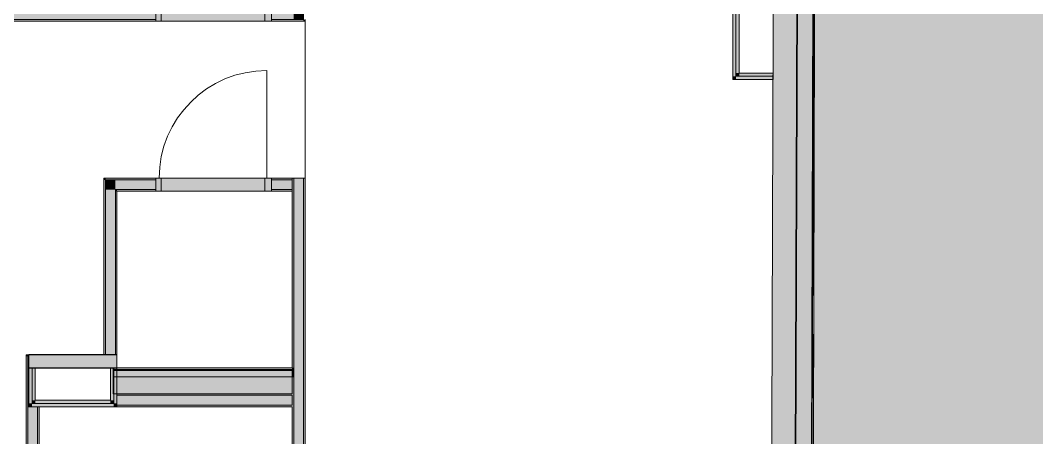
# Model space of a CAD drawing. Header units: metres. Extents: x -3 to 171, y -23 to 41.
# Drawn here: x 146.23 to 154.06, y 26.08 to 29.29 of the extents above; entities that cross this region are included whole.
import ezdxf

# ---------------------------------------------------------------- set-up
doc = ezdxf.new("R2010")
doc.units = ezdxf.units.M
doc.header["$MEASUREMENT"] = 0
doc.linetypes.add('Baufluchtlinie', pattern=[0.013, 0.008, -0.005])
for name, color, linetype in [('110 Wand Aussen', 7, 'Continuous'), ('120 Wand Innen tragend', 7, 'Continuous'), ('130 Wand Innen', 7, 'Continuous'), ('170 Schachtwände', 7, 'Continuous'), ('725 Nachbarbebauung', 7, 'Continuous'), ('815 Raumbegrenzung', 7, 'Continuous'), ('Neubau_840 Baulinien', 7, 'Continuous')]:
    doc.layers.add(name, color=color, linetype=linetype)
doc.linetypes.add('Grenze Grundstück', pattern='A,0,[2,415_260415_PP_VA_1_8 2 DG1.Shx,S=0.00031746,R=0,X=0,Y=0],-0.04,0', length=0.04)

# ---------------------------------------------------------------- blocks, each defined once
blk = doc.blocks.new('Decke_1_2', base_point=(152.3668, 35.4597))
at = {"layer": '725 Nachbarbebauung', "linetype": 'Continuous', "lineweight": 0, "true_color": 0x1f1f1f}
blk.add_hatch(color=250, dxfattribs=at).paths.add_polyline_path([(152.3668, 35.4597), (152.3372, 24.0151), (162.4416, 23.9298), (162.4453, 24.7904), (165.2425, 24.7792), (165.2384, 23.8246), (171.2737, 23.7992), (171.3553, 35.4443)])
at = {"layer": '725 Nachbarbebauung', "color": 8, "linetype": 'Continuous', "lineweight": 13, "flags": 128}
blk.add_lwpolyline([(152.3668, 35.4597), (152.3372, 24.0151), (162.4416, 23.9298), (162.4453, 24.7904), (165.2425, 24.7792), (165.2384, 23.8246), (171.2737, 23.7992), (171.3553, 35.4443)], close=True, dxfattribs=at)
blk = doc.blocks.new('Metall Zargentür Typ3 27[3]_2', base_point=(133.3792, 35.4602))
at = {"layer": '130 Wand Innen', "linetype": 'Continuous', "lineweight": 0, "true_color": 0xffffff}
for points in [[(147.2742, 27.9752), (147.3142, 27.9752), (147.3142, 28.0752), (147.2742, 28.0752)], [(148.1642, 28.0752), (148.1142, 28.0752), (148.1142, 27.9752), (148.1642, 27.9752)]]:
    blk.add_hatch(color=7, dxfattribs=at).paths.add_polyline_path(points)
at = {"layer": '130 Wand Innen', "color": 8, "linetype": 'Continuous', "lineweight": 0}
blk.add_line((148.1292, 28.0752), (148.1292, 28.9052), dxfattribs=at)
at = {"layer": '130 Wand Innen', "color": 7, "linetype": 'Baufluchtlinie', "lineweight": 13, "ltscale": 200}
for p, q in [((147.2742, 28.0752), (148.1642, 28.0752)), ((147.2742, 27.9752), (148.1642, 27.9752))]:
    blk.add_line(p, q, dxfattribs=at)
at = {"layer": '130 Wand Innen', "color": 7, "linetype": 'Continuous', "lineweight": 13}
for p, q in [((147.3142, 28.0752), (147.2742, 28.0752)), ((147.2742, 28.0752), (147.2742, 27.9752)), ((147.3142, 27.9752), (147.3142, 28.0752)), ((148.1642, 28.0752), (148.1142, 28.0752)), ((148.1142, 28.0752), (148.1142, 27.9752)), ((148.1642, 27.9752), (148.1642, 28.0752)), ((147.2742, 27.9752), (147.3142, 27.9752)), ((148.1142, 27.9752), (148.1642, 27.9752))]:
    blk.add_line(p, q, dxfattribs=at)
at = {"layer": '130 Wand Innen', "color": 7, "linetype": 'Continuous', "lineweight": 18}
for p, q in [((147.2742, 28.0627), (147.2742, 28.0752)), ((147.2742, 28.0627), (147.2742, 28.0752)), ((147.2742, 27.9877), (147.2742, 28.0627)), ((147.2742, 27.9877), (147.2742, 28.0627)), ((148.1642, 28.0627), (148.1642, 28.0752)), ((148.1642, 28.0627), (148.1642, 28.0752)), ((148.1642, 27.9877), (148.1642, 28.0627)), ((148.1642, 27.9877), (148.1642, 28.0627)), ((147.2742, 27.9752), (147.2742, 27.9877)), ((147.2742, 27.9752), (147.2742, 27.9877)), ((148.1642, 27.9752), (148.1642, 27.9877)), ((148.1642, 27.9752), (148.1642, 27.9877))]:
    blk.add_line(p, q, dxfattribs=at)
at = {"layer": '130 Wand Innen', "color": 8, "linetype": 'Continuous', "lineweight": 0}
blk.add_arc((148.1292, 28.0752), 0.83, 90, 180, dxfattribs=at)
blk = doc.blocks.new('Wand_19_2', base_point=(146.8742, 28.0752))
at = {"layer": '130 Wand Innen', "linetype": 'Continuous', "lineweight": 0, "true_color": 0x000000}
for points in [[(146.8742, 28.0627), (146.8867, 28.0627), (146.8742, 28.0752)], [(146.8867, 28.0752), (146.8742, 28.0752), (146.8867, 28.0627)], [(146.8867, 28.0752), (146.8867, 28.0627), (147.2742, 28.0627), (147.2742, 28.0752)], [(146.9617, 27.9877), (146.8867, 28.0627), (146.8867, 27.9877)], [(146.9617, 28.0627), (146.8867, 28.0627), (146.9617, 27.9877)], [(146.9617, 27.9877), (147.2742, 27.9877), (147.2742, 28.0627), (146.9617, 28.0627)], [(148.1642, 28.0752), (148.1642, 28.0627), (148.3242, 28.0627), (148.3242, 28.0752)], [(148.1642, 27.9877), (148.3242, 27.9877), (148.3242, 28.0627), (148.1642, 28.0627)], [(146.9742, 27.9752), (146.9617, 27.9877), (146.9617, 27.9752)], [(146.9742, 27.9877), (146.9617, 27.9877), (146.9742, 27.9752)], [(147.2742, 27.9877), (146.9742, 27.9877), (146.9742, 27.9752), (147.2742, 27.9752)], [(148.3242, 27.9877), (148.1642, 27.9877), (148.1642, 27.9752), (148.3242, 27.9752)]]:
    blk.add_hatch(color=18, dxfattribs=at).paths.add_polyline_path(points)
at = {"layer": '130 Wand Innen', "linetype": 'Continuous', "lineweight": 13, "true_color": 0xe8e2dc}
blk.add_hatch(color=254, dxfattribs=at).paths.add_polyline_path([(148.1642, 27.9752), (148.1642, 28.0752), (147.2742, 28.0752), (147.2742, 27.9752)])
at = {"layer": '130 Wand Innen', "color": 7, "linetype": 'Continuous', "lineweight": 18}
for p, q in [((146.8867, 28.0627), (146.8867, 27.9877)), ((146.9617, 28.0627), (146.8867, 28.0627)), ((147.2742, 28.0627), (146.9617, 28.0627)), ((147.2742, 28.0627), (147.2742, 28.0752)), ((147.2742, 27.9877), (147.2742, 28.0627)), ((148.1642, 28.0627), (148.1642, 28.0752)), ((148.3242, 28.0627), (148.1642, 28.0627)), ((148.1642, 27.9877), (148.1642, 28.0627)), ((146.9617, 27.9877), (146.9617, 27.9752)), ((146.9617, 27.9877), (147.2742, 27.9877)), ((147.2742, 27.9752), (147.2742, 27.9877)), ((148.1642, 27.9877), (148.3242, 27.9877)), ((148.1642, 27.9752), (148.1642, 27.9877))]:
    blk.add_line(p, q, dxfattribs=at)
at = {"layer": '130 Wand Innen', "color": 7, "linetype": 'Continuous', "lineweight": 18, "flags": 128}
for points in [[(146.8742, 28.0752), (146.8742, 28.0627)], [(147.2742, 28.0752), (146.8742, 28.0752)], [(148.3242, 28.0752), (148.1642, 28.0752)], [(148.3242, 28.0752), (148.3242, 28.0627)], [(148.3242, 28.0627), (148.3242, 27.9877)], [(146.9742, 27.9752), (147.2742, 27.9752)], [(148.1642, 27.9752), (148.3242, 27.9752)], [(148.3242, 27.9877), (148.3242, 27.9752)]]:
    blk.add_lwpolyline(points, dxfattribs=at)
at = {"layer": '130 Wand Innen', "color": 7, "linetype": 'Continuous', "lineweight": 13}
blk.add_blockref('Metall Zargentür Typ3 27[3]_2', (133.3792, 35.4602), dxfattribs=at)
blk = doc.blocks.new('Wand_23_2', base_point=(146.9442, 26.6152))
at = {"layer": '130 Wand Innen', "linetype": 'Continuous', "lineweight": 0, "true_color": 0x000000}
for points in [[(148.3242, 26.6152), (146.9442, 26.6152), (146.9442, 26.6027), (148.3242, 26.6027)], [(148.3242, 26.5952), (146.9442, 26.5952), (146.9442, 26.5452), (148.3242, 26.5452)], [(148.3242, 26.6152), (148.3242, 26.6027), (148.3367, 26.6027), (148.3367, 26.6152)], [(148.3242, 26.5952), (148.3242, 26.5452), (148.3367, 26.5452), (148.3367, 26.5952)]]:
    blk.add_hatch(color=18, dxfattribs=at).paths.add_polyline_path(points)
at = {"layer": '130 Wand Innen', "linetype": 'Continuous', "lineweight": 0, "true_color": 0xffffff}
for points in [[(148.3242, 26.6027), (146.9442, 26.6027), (146.9442, 26.5952), (148.3242, 26.5952)], [(148.3242, 26.6027), (148.3242, 26.5952), (148.3367, 26.5952), (148.3367, 26.6027)], [(148.3242, 26.5452), (146.9442, 26.5452), (146.9442, 26.4152), (148.3242, 26.4152)]]:
    blk.add_hatch(color=7, dxfattribs=at).paths.add_polyline_path(points)
at = {"layer": '130 Wand Innen', "color": 7, "linetype": 'Continuous', "lineweight": 18}
for p, q in [((148.3242, 26.6027), (146.9442, 26.6027)), ((148.3242, 26.5952), (146.9442, 26.5952)), ((148.3242, 26.6027), (148.3367, 26.6027)), ((148.3242, 26.5952), (148.3367, 26.5952)), ((148.3367, 26.6027), (148.3367, 26.6152)), ((148.3367, 26.5952), (148.3367, 26.6027)), ((148.3367, 26.5452), (148.3367, 26.5952)), ((148.3242, 26.5452), (146.9442, 26.5452)), ((148.3242, 26.5452), (148.3367, 26.5452))]:
    blk.add_line(p, q, dxfattribs=at)
at = {"layer": '130 Wand Innen', "color": 7, "linetype": 'Continuous', "lineweight": 18, "flags": 128}
for points in [[(148.3242, 26.6152), (146.9442, 26.6152)], [(146.9442, 26.6152), (146.9442, 26.6027)], [(146.9442, 26.6027), (146.9442, 26.5952)], [(146.9442, 26.5952), (146.9442, 26.5452)], [(148.3242, 26.6027), (148.3242, 26.5952)], [(148.3242, 26.5952), (148.3242, 26.5452)], [(146.9442, 26.5452), (146.9442, 26.4152)], [(148.3242, 26.5452), (148.3242, 26.4152)], [(146.9442, 26.4152), (148.3242, 26.4152)]]:
    blk.add_lwpolyline(points, dxfattribs=at)
blk = doc.blocks.new('Wand_80_2', base_point=(151.7209, 30.2652))
at = {"layer": '170 Schachtwände', "linetype": 'Continuous', "lineweight": 0, "true_color": 0x000000}
for points in [[(151.7209, 30.2402), (151.7209, 28.8602), (151.7459, 28.8602), (151.7459, 30.2402)], [(151.7709, 28.8852), (151.7709, 30.2152), (151.7459, 30.2152), (151.7459, 28.8852)], [(151.7459, 28.8602), (151.7209, 28.8352), (151.7459, 28.8352)], [(151.7459, 28.8602), (151.7209, 28.8602), (151.7209, 28.8352)], [(151.7709, 28.8852), (151.7459, 28.8602), (151.7709, 28.8602)], [(151.7459, 28.8852), (151.7459, 28.8602), (151.7709, 28.8852)]]:
    blk.add_hatch(color=18, dxfattribs=at).paths.add_polyline_path(points)
at = {"layer": '170 Schachtwände', "color": 7, "linetype": 'Continuous', "lineweight": 18}
for p, q in [((151.7459, 30.2402), (151.7459, 30.2152)), ((151.7459, 30.2152), (151.7459, 28.8852)), ((151.7459, 28.8852), (151.7459, 28.8602))]:
    blk.add_line(p, q, dxfattribs=at)
at = {"layer": '170 Schachtwände', "color": 7, "linetype": 'Continuous', "lineweight": 18, "flags": 128}
for points in [[(151.7209, 30.2402), (151.7209, 28.8352)], [(151.7709, 29.4152), (151.7709, 30.2152)], [(151.7709, 28.8852), (151.7709, 29.3652)], [(151.7209, 28.8352), (151.7459, 28.8352)]]:
    blk.add_lwpolyline(points, dxfattribs=at)
blk = doc.blocks.new('Wand_82_2', base_point=(152.3423, 28.8852))
at = {"layer": '170 Schachtwände', "linetype": 'Continuous', "lineweight": 0, "true_color": 0x000000}
for points in [[(151.7459, 28.8352), (152.0321, 28.8352), (152.0322, 28.8602), (151.7459, 28.8602)], [(151.7709, 28.8602), (152.0322, 28.8602), (152.0323, 28.8852), (151.7709, 28.8852)]]:
    blk.add_hatch(color=18, dxfattribs=at).paths.add_polyline_path(points)
at = {"layer": '170 Schachtwände', "color": 7, "linetype": 'Continuous', "lineweight": 18}
blk.add_line((152.0322, 28.8602), (151.7459, 28.8602), dxfattribs=at)
at = {"layer": '170 Schachtwände', "color": 7, "linetype": 'Continuous', "lineweight": 18, "flags": 128}
for points in [[(151.7459, 28.8352), (152.0321, 28.8352)], [(152.0323, 28.8852), (151.7709, 28.8852)], [(152.0322, 28.8602), (152.0321, 28.8352)], [(152.0323, 28.8852), (152.0322, 28.8602)]]:
    blk.add_lwpolyline(points, dxfattribs=at)
blk = doc.blocks.new('Wand_85_2', base_point=(146.9242, 26.3652))
at = {"layer": '170 Schachtwände', "linetype": 'Continuous', "lineweight": 0, "true_color": 0x000000}
for points in [[(146.9242, 26.6152), (146.9242, 26.3652), (146.9492, 26.3652), (146.9492, 26.6152)], [(146.9492, 26.6152), (146.9492, 26.3402), (146.9742, 26.3402), (146.9742, 26.6152)], [(146.9242, 26.3402), (146.9492, 26.3402), (146.9242, 26.3652)], [(146.9242, 26.3652), (146.9492, 26.3402), (146.9492, 26.3652)], [(146.9492, 26.3152), (146.9742, 26.3152), (146.9492, 26.3402)], [(146.9492, 26.3402), (146.9742, 26.3152), (146.9742, 26.3402)]]:
    blk.add_hatch(color=18, dxfattribs=at).paths.add_polyline_path(points)
at = {"layer": '170 Schachtwände', "color": 7, "linetype": 'Continuous', "lineweight": 25}
for p, q in [((146.9492, 26.7152), (146.9242, 26.7152)), ((146.9742, 26.7152), (146.9492, 26.7152)), ((146.9242, 26.6152), (146.9492, 26.6152)), ((146.9492, 26.6152), (146.9742, 26.6152))]:
    blk.add_line(p, q, dxfattribs=at)
at = {"layer": '170 Schachtwände', "color": 7, "linetype": 'Continuous', "lineweight": 18}
for p, q in [((146.9492, 26.3652), (146.9492, 26.6152)), ((146.9492, 26.3402), (146.9492, 26.3652))]:
    blk.add_line(p, q, dxfattribs=at)
at = {"layer": '170 Schachtwände', "color": 7, "linetype": 'Continuous', "lineweight": 18, "flags": 128}
for points in [[(146.9492, 26.7152), (146.9242, 26.7152)], [(146.9742, 26.7152), (146.9492, 26.7152)], [(146.9742, 26.3152), (146.9742, 26.7152)], [(146.9242, 26.6152), (146.9242, 26.3652)], [(146.9742, 26.3152), (146.9492, 26.3152)]]:
    blk.add_lwpolyline(points, dxfattribs=at)
blk = doc.blocks.new('Wand_86_2', base_point=(146.9242, 26.3652))
at = {"layer": '170 Schachtwände', "linetype": 'Continuous', "lineweight": 0, "true_color": 0x000000}
for points in [[(146.2942, 26.3402), (146.2942, 26.3152), (146.3192, 26.3402)], [(146.3192, 26.3402), (146.2942, 26.3152), (146.3192, 26.3152)], [(146.3192, 26.3652), (146.3192, 26.3402), (146.3442, 26.3652)], [(146.3442, 26.3652), (146.3192, 26.3402), (146.3442, 26.3402)], [(146.9492, 26.3402), (146.3192, 26.3402), (146.3192, 26.3152), (146.9492, 26.3152)], [(146.9242, 26.3652), (146.3442, 26.3652), (146.3442, 26.3402), (146.9242, 26.3402)]]:
    blk.add_hatch(color=18, dxfattribs=at).paths.add_polyline_path(points)
at = {"layer": '170 Schachtwände', "color": 7, "linetype": 'Continuous', "lineweight": 18}
for p, q in [((146.3192, 26.3402), (146.3442, 26.3402)), ((146.3442, 26.3402), (146.9242, 26.3402)), ((146.9242, 26.3402), (146.9492, 26.3402))]:
    blk.add_line(p, q, dxfattribs=at)
at = {"layer": '170 Schachtwände', "color": 7, "linetype": 'Continuous', "lineweight": 18, "flags": 128}
for points in [[(146.2942, 26.3152), (146.2942, 26.3402)], [(146.9242, 26.3652), (146.3442, 26.3652)], [(146.2942, 26.3152), (146.9492, 26.3152)]]:
    blk.add_lwpolyline(points, dxfattribs=at)
blk = doc.blocks.new('Wand_87_2', base_point=(146.3442, 26.6152))
at = {"layer": '170 Schachtwände', "linetype": 'Continuous', "lineweight": 0, "true_color": 0x000000}
for points in [[(146.3192, 26.3402), (146.3192, 26.6152), (146.2942, 26.6152), (146.2942, 26.3402)], [(146.3442, 26.3652), (146.3442, 26.6152), (146.3192, 26.6152), (146.3192, 26.3652)]]:
    blk.add_hatch(color=18, dxfattribs=at).paths.add_polyline_path(points)
at = {"layer": '170 Schachtwände', "color": 7, "linetype": 'Continuous', "lineweight": 18}
for p, q in [((146.3192, 26.6152), (146.3192, 26.3652)), ((146.3192, 26.3652), (146.3192, 26.3402))]:
    blk.add_line(p, q, dxfattribs=at)
at = {"layer": '170 Schachtwände', "color": 7, "linetype": 'Continuous', "lineweight": 18, "flags": 128}
for points in [[(146.2942, 26.6152), (146.2942, 26.3402)], [(146.2942, 26.6152), (146.3192, 26.6152)], [(146.3192, 26.6152), (146.3442, 26.6152)], [(146.3442, 26.3652), (146.3442, 26.6152)]]:
    blk.add_lwpolyline(points, dxfattribs=at)
blk = doc.blocks.new('Wand_88_2', base_point=(146.8742, 28.0752))
at = {"layer": '130 Wand Innen', "linetype": 'Continuous', "lineweight": 0, "true_color": 0x000000}
for points in [[(146.8742, 26.7152), (146.8867, 26.7152), (146.8867, 28.0627), (146.8742, 28.0627)], [(146.8867, 27.9877), (146.8867, 26.7152), (146.9617, 26.7152), (146.9617, 27.9877)], [(146.9617, 27.9752), (146.9617, 26.7152), (146.9742, 26.7152), (146.9742, 27.9752)]]:
    blk.add_hatch(color=18, dxfattribs=at).paths.add_polyline_path(points)
at = {"layer": '130 Wand Innen', "color": 7, "linetype": 'Continuous', "lineweight": 18}
for p, q in [((146.8867, 28.0627), (146.8867, 27.9877)), ((146.8867, 27.9877), (146.8867, 26.7152)), ((146.9617, 27.9877), (146.9617, 27.9752)), ((146.9617, 26.7152), (146.9617, 27.9752))]:
    blk.add_line(p, q, dxfattribs=at)
at = {"layer": '130 Wand Innen', "color": 7, "linetype": 'Continuous', "lineweight": 18, "flags": 128}
for points in [[(146.8742, 28.0627), (146.8742, 26.7152)], [(146.9742, 26.7152), (146.9742, 27.9752)], [(146.8742, 26.7152), (146.8867, 26.7152)], [(146.8867, 26.7152), (146.9617, 26.7152)], [(146.9617, 26.7152), (146.9742, 26.7152)]]:
    blk.add_lwpolyline(points, dxfattribs=at)
blk = doc.blocks.new('Metall Zargentür Typ3 27[12]_2', base_point=(133.3792, 35.4602))
at = {"layer": '130 Wand Innen', "linetype": 'Continuous', "lineweight": 0, "true_color": 0xffffff}
for points in [[(146.3742, 25.6524), (146.2742, 25.6524), (146.2742, 25.6124), (146.3742, 25.6124)], [(146.2742, 24.7624), (146.3742, 24.7624), (146.3742, 24.8124), (146.2742, 24.8124)]]:
    blk.add_hatch(color=7, dxfattribs=at).paths.add_polyline_path(points)
at = {"layer": '130 Wand Innen', "color": 7, "linetype": 'Baufluchtlinie', "lineweight": 13, "ltscale": 200}
for p, q in [((146.2742, 25.6524), (146.2742, 24.7624)), ((146.3742, 25.6524), (146.3742, 24.7624))]:
    blk.add_line(p, q, dxfattribs=at)
at = {"layer": '130 Wand Innen', "color": 7, "linetype": 'Continuous', "lineweight": 13}
for p, q in [((146.2742, 25.6124), (146.2742, 25.6524)), ((146.2742, 25.6524), (146.3742, 25.6524)), ((146.3742, 25.6524), (146.3742, 25.6124)), ((146.3742, 25.6124), (146.2742, 25.6124)), ((146.2742, 24.7624), (146.2742, 24.8124)), ((146.2742, 24.8124), (146.3742, 24.8124)), ((146.3742, 24.7624), (146.2742, 24.7624)), ((146.3742, 24.8124), (146.3742, 24.7624))]:
    blk.add_line(p, q, dxfattribs=at)
at = {"layer": '130 Wand Innen', "color": 7, "linetype": 'Continuous', "lineweight": 18}
for p, q in [((146.2742, 25.6524), (146.2867, 25.6524)), ((146.2742, 25.6524), (146.2867, 25.6524)), ((146.2867, 25.6524), (146.3617, 25.6524)), ((146.2867, 25.6524), (146.3617, 25.6524)), ((146.3617, 25.6524), (146.3742, 25.6524)), ((146.3617, 25.6524), (146.3742, 25.6524)), ((146.2742, 24.7624), (146.2867, 24.7624)), ((146.2742, 24.7624), (146.2867, 24.7624)), ((146.2867, 24.7624), (146.3617, 24.7624)), ((146.2867, 24.7624), (146.3617, 24.7624)), ((146.3617, 24.7624), (146.3742, 24.7624)), ((146.3617, 24.7624), (146.3742, 24.7624))]:
    blk.add_line(p, q, dxfattribs=at)
at = {"layer": '130 Wand Innen', "color": 8, "linetype": 'Continuous', "lineweight": 0}
blk.add_line((146.2742, 24.7974), (145.4442, 24.7974), dxfattribs=at)
blk.add_arc((146.2742, 24.7974), 0.83, 90, 180, dxfattribs=at)
blk = doc.blocks.new('Wand_91_2', base_point=(146.2742, 26.3152))
at = {"layer": '130 Wand Innen', "linetype": 'Continuous', "lineweight": 0, "true_color": 0x000000}
for points in [[(146.2742, 26.3152), (146.2742, 25.6524), (146.2867, 25.6524), (146.2867, 26.3152)], [(146.3617, 26.3152), (146.2867, 26.3152), (146.2867, 25.6524), (146.3617, 25.6524)], [(146.3617, 26.3152), (146.3617, 25.6524), (146.3742, 25.6524), (146.3742, 26.3152)], [(146.2742, 24.6152), (146.2867, 24.6152), (146.2867, 24.7624), (146.2742, 24.7624)], [(146.2867, 24.7624), (146.2867, 24.6152), (146.3617, 24.6152), (146.3617, 24.7624)], [(146.3617, 24.6152), (146.3742, 24.6152), (146.3742, 24.7624), (146.3617, 24.7624)]]:
    blk.add_hatch(color=18, dxfattribs=at).paths.add_polyline_path(points)
at = {"layer": '130 Wand Innen', "linetype": 'Continuous', "lineweight": 13, "true_color": 0xe8e2dc}
blk.add_hatch(color=254, dxfattribs=at).paths.add_polyline_path([(146.2742, 24.7624), (146.3742, 24.7624), (146.3742, 25.6524), (146.2742, 25.6524)])
at = {"layer": '130 Wand Innen', "color": 7, "linetype": 'Continuous', "lineweight": 18}
for p, q in [((146.2867, 26.3152), (146.2867, 25.6524)), ((146.3617, 25.6524), (146.3617, 26.3152)), ((146.2742, 25.6524), (146.2867, 25.6524)), ((146.2867, 25.6524), (146.3617, 25.6524)), ((146.3617, 25.6524), (146.3742, 25.6524)), ((146.2742, 24.7624), (146.2867, 24.7624)), ((146.2867, 24.7624), (146.2867, 24.6152)), ((146.2867, 24.7624), (146.3617, 24.7624)), ((146.3617, 24.6152), (146.3617, 24.7624)), ((146.3617, 24.7624), (146.3742, 24.7624))]:
    blk.add_line(p, q, dxfattribs=at)
at = {"layer": '130 Wand Innen', "color": 7, "linetype": 'Continuous', "lineweight": 18, "flags": 128}
for points in [[(146.2742, 26.3152), (146.2742, 25.6524)], [(146.3742, 26.3152), (146.2867, 26.3152)], [(146.3742, 25.6524), (146.3742, 26.3152)], [(146.2742, 24.7624), (146.2742, 24.6152)], [(146.3742, 24.6152), (146.3742, 24.7624)], [(146.2742, 24.6152), (146.3742, 24.6152)]]:
    blk.add_lwpolyline(points, dxfattribs=at)
at = {"layer": '130 Wand Innen', "color": 7, "linetype": 'Continuous', "lineweight": 13}
blk.add_blockref('Metall Zargentür Typ3 27[12]_2', (133.3792, 35.4602), dxfattribs=at)
blk = doc.blocks.new('Wand_92_2', base_point=(146.9742, 26.3152))
at = {"layer": '130 Wand Innen', "linetype": 'Continuous', "lineweight": 0, "true_color": 0x000000}
for points in [[(148.3242, 26.4152), (146.9742, 26.4152), (146.9742, 26.4027), (148.3242, 26.4027)], [(146.9742, 26.3277), (148.3242, 26.3277), (148.3242, 26.4027), (146.9742, 26.4027)], [(146.9742, 26.3152), (148.3242, 26.3152), (148.3242, 26.3277), (146.9742, 26.3277)]]:
    blk.add_hatch(color=18, dxfattribs=at).paths.add_polyline_path(points)
at = {"layer": '130 Wand Innen', "color": 7, "linetype": 'Continuous', "lineweight": 18}
for p, q in [((148.3242, 26.4027), (146.9742, 26.4027)), ((146.9742, 26.3277), (148.3242, 26.3277))]:
    blk.add_line(p, q, dxfattribs=at)
at = {"layer": '130 Wand Innen', "color": 7, "linetype": 'Continuous', "lineweight": 18, "flags": 128}
for points in [[(148.3242, 26.4152), (146.9742, 26.4152)], [(146.9742, 26.4152), (146.9742, 26.3152)], [(148.3242, 26.3277), (148.3242, 26.4027)], [(146.9742, 26.3152), (148.3242, 26.3152)]]:
    blk.add_lwpolyline(points, dxfattribs=at)
blk = doc.blocks.new('Wand_93_2', base_point=(146.2942, 26.6152))
at = {"layer": '120 Wand Innen tragend', "linetype": 'Continuous', "lineweight": 0, "true_color": 0x000000}
for points in [[(146.2942, 26.6152), (146.9242, 26.6152), (146.9242, 26.7152), (146.2942, 26.7152)], [(146.9242, 26.7152), (146.9242, 26.6152), (146.9492, 26.6152), (146.9492, 26.7152)], [(146.9492, 26.7152), (146.9492, 26.6152), (146.9742, 26.6152), (146.9742, 26.7152)]]:
    blk.add_hatch(color=18, dxfattribs=at).paths.add_polyline_path(points)
at = {"layer": '120 Wand Innen tragend', "color": 7, "linetype": 'Continuous', "lineweight": 25, "flags": 128}
for points in [[(146.9242, 26.7152), (146.2942, 26.7152)], [(146.2942, 26.6152), (146.2942, 26.7152)], [(146.2942, 26.6152), (146.9242, 26.6152)]]:
    blk.add_lwpolyline(points, dxfattribs=at)
at = {"layer": '170 Schachtwände', "color": 7, "linetype": 'Continuous', "lineweight": 25}
for p, q in [((146.9492, 26.7152), (146.9242, 26.7152)), ((146.9742, 26.7152), (146.9492, 26.7152)), ((146.9242, 26.6152), (146.9492, 26.6152)), ((146.9492, 26.6152), (146.9742, 26.6152))]:
    blk.add_line(p, q, dxfattribs=at)
at = {"layer": '170 Schachtwände', "color": 7, "linetype": 'Continuous', "lineweight": 18}
blk.add_line((146.9742, 26.6152), (146.9742, 26.7152), dxfattribs=at)
blk = doc.blocks.new('Wand_94_2', base_point=(146.2742, 26.3152))
at = {"layer": '130 Wand Innen', "linetype": 'Continuous', "lineweight": 0, "true_color": 0x000000}
for points in [[(146.2867, 26.7152), (146.2742, 26.7152), (146.2867, 26.7027)], [(146.2867, 26.7027), (146.2742, 26.7152), (146.2742, 26.7027)], [(146.2742, 26.7027), (146.2742, 26.3152), (146.2867, 26.3152), (146.2867, 26.7027)]]:
    blk.add_hatch(color=18, dxfattribs=at).paths.add_polyline_path(points)
at = {"layer": '130 Wand Innen', "linetype": 'Continuous', "lineweight": 0, "true_color": 0xffffff}
for points in [[(146.2942, 26.7027), (146.2867, 26.7027), (146.2942, 26.6952)], [(146.2942, 26.6952), (146.2867, 26.7027), (146.2867, 26.6952)], [(146.2867, 26.6952), (146.2867, 26.3152), (146.2942, 26.3152), (146.2942, 26.6952)]]:
    blk.add_hatch(color=7, dxfattribs=at).paths.add_polyline_path(points)
at = {"layer": '130 Wand Innen', "color": 7, "linetype": 'Continuous', "lineweight": 18}
for p in [(146.2942, 26.7027), (146.2867, 26.3152)]:
    blk.add_line(p, (146.2867, 26.7027), dxfattribs=at)
at = {"layer": '130 Wand Innen', "color": 7, "linetype": 'Continuous', "lineweight": 18, "flags": 128}
for points in [[(146.2742, 26.7152), (146.2867, 26.7152)], [(146.2742, 26.7152), (146.2742, 26.3152)], [(146.2942, 26.3152), (146.2942, 26.6952)], [(146.2867, 26.3152), (146.2942, 26.3152)]]:
    blk.add_lwpolyline(points, dxfattribs=at)
blk = doc.blocks.new('Wand_95_2', base_point=(146.2742, 26.7152))
at = {"layer": '130 Wand Innen', "linetype": 'Continuous', "lineweight": 0, "true_color": 0x000000}
blk.add_hatch(color=18, dxfattribs=at).paths.add_polyline_path([(146.2867, 26.7027), (146.2942, 26.7027), (146.2942, 26.7152), (146.2867, 26.7152)])
at = {"layer": '130 Wand Innen', "color": 7, "linetype": 'Continuous', "lineweight": 18}
blk.add_line((146.2942, 26.7027), (146.2867, 26.7027), dxfattribs=at)
at = {"layer": '130 Wand Innen', "color": 7, "linetype": 'Continuous', "lineweight": 18, "flags": 128}
for points in [[(146.2942, 26.7152), (146.2867, 26.7152)], [(146.2942, 26.7152), (146.2942, 26.7027)], [(146.2942, 26.7027), (146.2942, 26.6952)]]:
    blk.add_lwpolyline(points, dxfattribs=at)
blk = doc.blocks.new('Metall Zargentür Typ3 27[13]_2', base_point=(133.3792, 35.4602))
at = {"layer": '130 Wand Innen', "linetype": 'Continuous', "lineweight": 0, "true_color": 0xffffff}
for points in [[(147.2742, 29.2852), (147.3142, 29.2852), (147.3142, 29.3852), (147.2742, 29.3852)], [(148.1642, 29.3852), (148.1142, 29.3852), (148.1142, 29.2852), (148.1642, 29.2852)]]:
    blk.add_hatch(color=7, dxfattribs=at).paths.add_polyline_path(points)
at = {"layer": '130 Wand Innen', "color": 8, "linetype": 'Continuous', "lineweight": 0}
blk.add_line((148.1292, 29.3852), (148.1292, 30.2152), dxfattribs=at)
at = {"layer": '130 Wand Innen', "color": 7, "linetype": 'Baufluchtlinie', "lineweight": 13, "ltscale": 200}
for p, q in [((147.2742, 29.3852), (148.1642, 29.3852)), ((147.2742, 29.2852), (148.1642, 29.2852))]:
    blk.add_line(p, q, dxfattribs=at)
at = {"layer": '130 Wand Innen', "color": 7, "linetype": 'Continuous', "lineweight": 13}
for p, q in [((147.3142, 29.3852), (147.2742, 29.3852)), ((147.2742, 29.3852), (147.2742, 29.2852)), ((147.3142, 29.2852), (147.3142, 29.3852)), ((148.1642, 29.3852), (148.1142, 29.3852)), ((148.1142, 29.3852), (148.1142, 29.2852)), ((148.1642, 29.2852), (148.1642, 29.3852)), ((147.2742, 29.2852), (147.3142, 29.2852)), ((148.1142, 29.2852), (148.1642, 29.2852))]:
    blk.add_line(p, q, dxfattribs=at)
at = {"layer": '130 Wand Innen', "color": 7, "linetype": 'Continuous', "lineweight": 18}
for p, q in [((147.2742, 29.3852), (147.2742, 29.3727)), ((147.2742, 29.3852), (147.2742, 29.3727)), ((148.1642, 29.3852), (148.1642, 29.3727)), ((148.1642, 29.3852), (148.1642, 29.3727)), ((147.2742, 29.3727), (147.2742, 29.2977)), ((147.2742, 29.3727), (147.2742, 29.2977)), ((148.1642, 29.3727), (148.1642, 29.2977)), ((148.1642, 29.3727), (148.1642, 29.2977)), ((147.2742, 29.2977), (147.2742, 29.2852)), ((147.2742, 29.2977), (147.2742, 29.2852)), ((148.1642, 29.2977), (148.1642, 29.2852)), ((148.1642, 29.2977), (148.1642, 29.2852))]:
    blk.add_line(p, q, dxfattribs=at)
at = {"layer": '130 Wand Innen', "color": 8, "linetype": 'Continuous', "lineweight": 0}
blk.add_arc((148.1292, 29.3852), 0.83, 90, 180, dxfattribs=at)
blk = doc.blocks.new('Wand_96_2', base_point=(144.4642, 29.2852))
at = {"layer": '130 Wand Innen', "linetype": 'Continuous', "lineweight": 0, "true_color": 0x000000}
for points in [[(144.4642, 29.3852), (144.4642, 29.3727), (147.2742, 29.3727), (147.2742, 29.3852)], [(148.1642, 29.3727), (148.3242, 29.3727), (148.3242, 29.3852), (148.1642, 29.3852)], [(148.3242, 29.3852), (148.3367, 29.3727), (148.3367, 29.3852)], [(148.3242, 29.3727), (148.3367, 29.3727), (148.3242, 29.3852)], [(144.4642, 29.3727), (144.4642, 29.2977), (147.2742, 29.2977), (147.2742, 29.3727)], [(148.3367, 29.3727), (148.1642, 29.3727), (148.1642, 29.2977), (148.3367, 29.2977)], [(148.3367, 29.3727), (148.4117, 29.2977), (148.4117, 29.3727)], [(148.3367, 29.2977), (148.4117, 29.2977), (148.3367, 29.3727)], [(144.4642, 29.2977), (144.4642, 29.2852), (147.2742, 29.2852), (147.2742, 29.2977)], [(148.1642, 29.2977), (148.1642, 29.2852), (148.4117, 29.2852), (148.4117, 29.2977)], [(148.4117, 29.2977), (148.4242, 29.2852), (148.4242, 29.2977)], [(148.4117, 29.2852), (148.4242, 29.2852), (148.4117, 29.2977)]]:
    blk.add_hatch(color=18, dxfattribs=at).paths.add_polyline_path(points)
at = {"layer": '130 Wand Innen', "linetype": 'Continuous', "lineweight": 13, "true_color": 0xe8e2dc}
blk.add_hatch(color=254, dxfattribs=at).paths.add_polyline_path([(148.1642, 29.3852), (147.2742, 29.3852), (147.2742, 29.2852), (148.1642, 29.2852)])
at = {"layer": '130 Wand Innen', "color": 7, "linetype": 'Continuous', "lineweight": 18}
for p, q in [((147.2742, 29.3852), (147.2742, 29.3727)), ((148.1642, 29.3852), (148.1642, 29.3727)), ((148.3367, 29.3727), (148.3367, 29.3852)), ((147.2742, 29.3727), (144.4642, 29.3727)), ((147.2742, 29.3727), (147.2742, 29.2977)), ((148.3367, 29.3727), (148.1642, 29.3727)), ((148.1642, 29.3727), (148.1642, 29.2977)), ((148.4117, 29.2977), (148.4117, 29.3727)), ((144.4642, 29.2977), (147.2742, 29.2977)), ((147.2742, 29.2977), (147.2742, 29.2852)), ((148.1642, 29.2977), (148.3367, 29.2977)), ((148.1642, 29.2977), (148.1642, 29.2852)), ((148.3367, 29.2977), (148.4117, 29.2977))]:
    blk.add_line(p, q, dxfattribs=at)
at = {"layer": '130 Wand Innen', "color": 7, "linetype": 'Continuous', "lineweight": 18, "flags": 128}
for points in [[(146.9842, 29.3852), (144.4642, 29.3852)], [(144.4642, 29.3727), (144.4642, 29.3852)], [(147.0717, 29.3852), (146.9967, 29.3852)], [(147.2742, 29.3852), (147.0842, 29.3852)], [(148.3242, 29.3852), (148.1642, 29.3852)], [(144.4642, 29.2977), (144.4642, 29.3727)], [(144.4642, 29.2852), (144.4642, 29.2977)], [(144.4642, 29.2852), (147.2742, 29.2852)], [(148.1642, 29.2852), (148.4242, 29.2852)], [(148.4242, 29.2852), (148.4242, 29.2977)]]:
    blk.add_lwpolyline(points, dxfattribs=at)
at = {"layer": '130 Wand Innen', "color": 7, "linetype": 'Continuous', "lineweight": 13}
blk.add_blockref('Metall Zargentür Typ3 27[13]_2', (133.3792, 35.4602), dxfattribs=at)
blk = doc.blocks.new('Wand_113_2', base_point=(152.3642, 35.4602))
at = {"layer": '110 Wand Aussen', "linetype": 'Continuous', "lineweight": 0, "true_color": 0x000000}
for points in [[(152.1842, 20.4607), (152.2342, 35.4607), (152.0542, 35.4613), (152.0042, 20.4613)], [(152.1892, 20.4607), (152.2392, 35.4607), (152.2342, 35.4607), (152.1842, 20.4607)], [(152.3092, 20.4603), (152.3592, 35.4603), (152.2392, 35.4607), (152.1892, 20.4607)], [(152.3142, 20.4602), (152.3642, 35.4602), (152.3592, 35.4603), (152.3092, 20.4603)]]:
    blk.add_hatch(color=18, dxfattribs=at).paths.add_polyline_path(points)
at = {"layer": '110 Wand Aussen', "color": 7, "linetype": 'Continuous', "lineweight": 18}
blk.add_line((152.1842, 20.4607), (152.2342, 35.4607), dxfattribs=at)
at = {"layer": '110 Wand Aussen', "color": 7, "linetype": 'Continuous', "lineweight": 13}
for p, q in [((152.1892, 20.4607), (152.2392, 35.4607)), ((152.3092, 20.4603), (152.3592, 35.4603))]:
    blk.add_line(p, q, dxfattribs=at)
at = {"layer": '110 Wand Aussen', "color": 7, "linetype": 'Continuous', "lineweight": 18, "flags": 128}
blk.add_lwpolyline([(152.0542, 35.4613), (152.0181, 24.6152)], dxfattribs=at)
at = {"layer": '110 Wand Aussen', "color": 7, "linetype": 'Continuous', "lineweight": 13, "flags": 128}
blk.add_lwpolyline([(152.3142, 20.4602), (152.3642, 35.4602)], dxfattribs=at)
blk = doc.blocks.new('Wand_117_2', base_point=(148.4242, 24.3052))
at = {"layer": '130 Wand Innen', "linetype": 'Continuous', "lineweight": 0, "true_color": 0x000000}
for points in [[(148.3367, 26.6152), (148.3367, 28.0752), (148.3242, 28.0752), (148.3242, 26.6152)], [(148.4117, 24.6152), (148.4117, 28.0752), (148.3367, 28.0752), (148.3367, 24.6152)], [(148.4242, 24.6152), (148.4242, 28.0752), (148.4117, 28.0752), (148.4117, 24.6152)], [(148.3242, 26.5452), (148.3242, 24.6152), (148.3367, 24.6152), (148.3367, 26.5452)]]:
    blk.add_hatch(color=18, dxfattribs=at).paths.add_polyline_path(points)
at = {"layer": '130 Wand Innen', "color": 7, "linetype": 'Continuous', "lineweight": 18}
for p, q in [((148.3367, 28.0752), (148.3367, 26.6152)), ((148.4117, 24.6152), (148.4117, 28.0752)), ((148.3367, 26.6027), (148.3367, 26.6152)), ((148.3367, 26.5952), (148.3367, 26.6027)), ((148.3367, 26.5452), (148.3367, 26.5952)), ((148.3242, 26.5452), (148.3367, 26.5452)), ((148.3367, 26.5452), (148.3367, 24.6152))]:
    blk.add_line(p, q, dxfattribs=at)
at = {"layer": '130 Wand Innen', "color": 7, "linetype": 'Continuous', "lineweight": 18, "flags": 128}
for points in [[(148.4242, 28.0752), (148.3242, 28.0752)], [(148.3242, 28.0752), (148.3242, 26.6152)], [(148.4242, 24.6152), (148.4242, 28.0752)], [(148.3242, 26.5452), (148.3242, 26.4152)], [(148.3242, 26.4027), (148.3242, 26.3277)], [(148.3242, 26.3152), (148.3242, 24.6152)], [(148.3242, 24.6152), (148.4242, 24.6152)]]:
    blk.add_lwpolyline(points, dxfattribs=at)

msp = doc.modelspace()

# ---------------------------------------------------------------- linework, layer by layer
at = {"layer": '815 Raumbegrenzung', "color": 8, "linetype": 'Baufluchtlinie', "lineweight": 13, "ltscale": 200}
msp.add_lwpolyline([(148.4242, 29.2852), (148.4242, 28.0752)], dxfattribs=at)
at = {"layer": 'Neubau_840 Baulinien', "color": 254, "linetype": 'Grenze Grundstück', "lineweight": 13, "true_color": 0xe3e3e3}
msp.add_lwpolyline([(133.3792, 35.46), (152.3642, 35.459), (152.3372, 24.0151), (152.2792, 15.8929), (152.2278, 4.1322), (133.4457, 1.4333), (133.4356, 23.2572)], close=True, dxfattribs=at)

# ---------------------------------------------------------------- block references
at = {"layer": '110 Wand Aussen', "color": 7, "lineweight": 25}
msp.add_blockref('Wand_113_2', (152.3642, 35.4602), dxfattribs=at)
at = {"layer": '120 Wand Innen tragend', "color": 7, "lineweight": 25}
msp.add_blockref('Wand_93_2', (146.2942, 26.6152), dxfattribs=at)
at = {"layer": '130 Wand Innen', "color": 7, "lineweight": 35}
for name, p in [('Wand_96_2', (144.4642, 29.2852)), ('Wand_19_2', (146.8742, 28.0752)), ('Wand_88_2', (146.8742, 28.0752)), ('Wand_117_2', (148.4242, 24.3052)), ('Wand_94_2', (146.2742, 26.3152)), ('Wand_95_2', (146.2742, 26.7152)), ('Wand_23_2', (146.9442, 26.6152)), ('Wand_92_2', (146.9742, 26.3152)), ('Wand_91_2', (146.2742, 26.3152))]:
    msp.add_blockref(name, p, dxfattribs=at)
at = {"layer": '170 Schachtwände', "color": 7, "lineweight": 35}
for name, p in [('Wand_80_2', (151.7209, 30.2652)), ('Wand_82_2', (152.3423, 28.8852)), ('Wand_85_2', (146.9242, 26.3652)), ('Wand_87_2', (146.3442, 26.6152)), ('Wand_86_2', (146.9242, 26.3652))]:
    msp.add_blockref(name, p, dxfattribs=at)
at = {"layer": '725 Nachbarbebauung', "color": 8, "linetype": 'Continuous', "lineweight": 13}
msp.add_blockref('Decke_1_2', (152.3668, 35.4597), dxfattribs=at)

doc.saveas('drawing.dxf')
